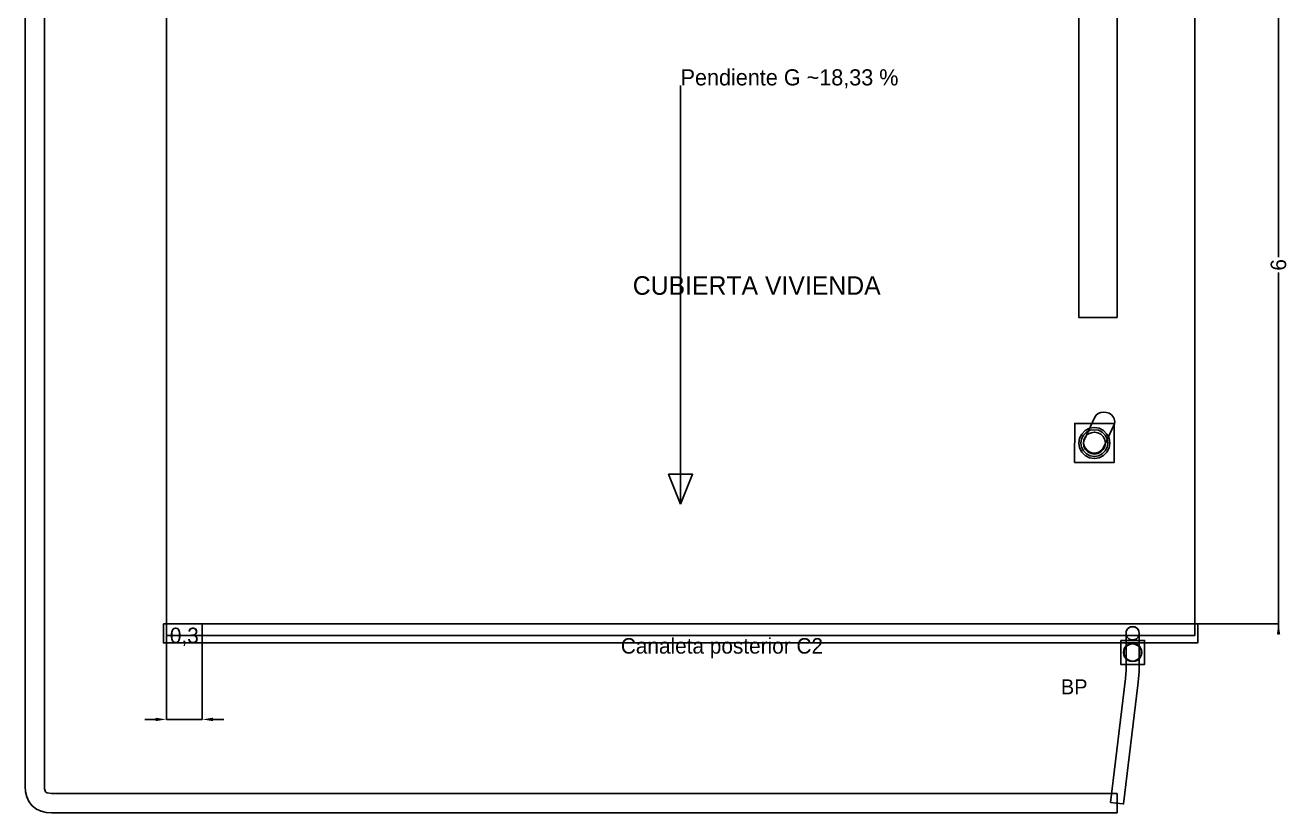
# Model space of a CAD drawing. Header units: metres. Extents: x 212.5 to 242.2, y -13.6 to 7.2.
# Drawn here: x 212.52 to 223.09, y -13.58 to -7 of the extents above; entities that cross this region are included whole.
import ezdxf

# ---------------------------------------------------------------- set-up
doc = ezdxf.new("R2010")
doc.units = ezdxf.units.M
for name, color, linetype in [('COTAS', 4, 'Continuous'), ('TEXTOS', 7, 'Continuous'), ('VISTA', 8, 'Continuous')]:
    doc.layers.add(name, color=color, linetype=linetype)
doc.dimstyles.get("Standard").update_dxf_attribs({"dimtxt": 2.5, "dimasz": 2.5, "dimexe": 1.25, "dimexo": 0.625, "dimtad": 1, "dimcen": 2.5, "dimazin": 3, "dimtfac": 1, "dimtmove": 0, "dimatfit": 3})

# ---------------------------------------------------------------- blocks, each defined once
blk = doc.blocks.new('_CLOSEDFILLED')
at = {"color": 0, "linetype": 'BYBLOCK'}
blk.add_solid([(-1, 0.16), (0, 0), (-1, -0.16)], dxfattribs=at)
blk = doc.blocks.new('*D3')
for p, q in [((223, -5.91), (223, -8.935)), ((222, -6), (223, -6)), ((223, -9.065), (223, -12.09)), ((222, -12), (223, -12))]:
    blk.add_line(p, q)
at = {"layer": 'Defpoints'}
for p in [(222, -6), (223, -6), (222, -12)]:
    blk.add_point(p, dxfattribs=at)
at = {"layer": 'COTAS', "xscale": 0.09, "yscale": 0.09}
for p, rotation in [((223, -6), 270), ((223, -12), 90)]:
    blk.add_blockref('_CLOSEDFILLED', p, dxfattribs=dict(at, rotation=rotation))
at = {"layer": 'COTAS', "insert": (223, -9), "char_height": 0.13, "attachment_point": 5, "rotation": 90}
blk.add_mtext('6', dxfattribs=at)
blk = doc.blocks.new('*D4')
for p, q in [((213.7, -12), (213.7, -12.8)), ((214, -12), (214, -12.8)), ((213.61, -12.8), (213.52, -12.8)), ((213.7, -12.8), (214, -12.8)), ((214.09, -12.8), (214.18, -12.8))]:
    blk.add_line(p, q)
at = {"layer": 'Defpoints'}
for p in [(213.7, -12), (214, -12), (213.7, -12.8)]:
    blk.add_point(p, dxfattribs=at)
at = {"layer": 'COTAS', "xscale": 0.09, "yscale": 0.09}
blk.add_blockref('_CLOSEDFILLED', (213.7, -12.8), dxfattribs=at)
at = {"layer": 'COTAS', "xscale": 0.09, "yscale": 0.09, "rotation": 180}
blk.add_blockref('_CLOSEDFILLED', (214, -12.8), dxfattribs=at)
at = {"layer": 'COTAS', "insert": (213.85, -12.11), "char_height": 0.13, "attachment_point": 5}
blk.add_mtext('0,3', dxfattribs=at)

msp = doc.modelspace()

# ---------------------------------------------------------------- linework, layer by layer
at = {"layer": 'VISTA'}
msp.add_line((218, -7.5), (218, -11), dxfattribs=at)
for points in [[(212.52, -0.1), (212.52, -13.36), (212.52, -13.36), (212.523, -13.404), (212.533, -13.447), (212.551, -13.486), (212.578, -13.522), (212.614, -13.549), (212.653, -13.567), (212.696, -13.577), (212.74, -13.58), (221.65, -13.58), (221.65, -13.42), (212.74, -13.42), (212.704, -13.415), (212.696, -13.412), (212.688, -13.404), (212.681, -13.381), (212.68, -13.36), (212.68, -0.758)], [(221.33, -5.937), (221.33, -9.44), (221.65, -9.44), (221.65, -5.943)]]:
    msp.add_lwpolyline(points, dxfattribs=at)
for points in [[(222.3, -12.098), (222.3, -5.921), (213.7, -5.921), (213.7, -12.098), (222.3, -12.098)], [(221.383, -10.531), (221.4, -10.55), (221.417, -10.564), (221.438, -10.572), (221.46, -10.575), (221.482, -10.572), (221.502, -10.564), (221.525, -10.544), (221.534, -10.532), (221.628, -10.329), (221.63, -10.309), (221.626, -10.288), (221.617, -10.27), (221.602, -10.254), (221.583, -10.241), (221.561, -10.234), (221.538, -10.232), (221.514, -10.235), (221.493, -10.243), (221.475, -10.256), (221.465, -10.272), (221.372, -10.471), (221.37, -10.492), (221.374, -10.512), (221.383, -10.531)], [(221.295, -10.653), (221.625, -10.653), (221.625, -10.327), (221.296, -10.326), (221.295, -10.653)], [(221.617, -10.35), (221.617, -10.35), (221.617, -10.35), (221.617, -10.35)], [(221.62, -10.301), (221.62, -10.301), (221.62, -10.301), (221.62, -10.301)], [(221.5, -10.614), (221.536, -10.595), (221.565, -10.566), (221.584, -10.53), (221.59, -10.49), (221.584, -10.45), (221.565, -10.414), (221.536, -10.385), (221.5, -10.366), (221.46, -10.36), (221.42, -10.366), (221.384, -10.385), (221.355, -10.414), (221.336, -10.45), (221.33, -10.49), (221.336, -10.53), (221.355, -10.566), (221.384, -10.595), (221.42, -10.614), (221.46, -10.62), (221.5, -10.614)], [(221.394, -10.581), (221.369, -10.556), (221.353, -10.525), (221.348, -10.49), (221.353, -10.455), (221.369, -10.424), (221.394, -10.399), (221.425, -10.383), (221.46, -10.378), (221.495, -10.383), (221.526, -10.399), (221.551, -10.424), (221.567, -10.455), (221.572, -10.49), (221.567, -10.525), (221.551, -10.556), (221.526, -10.581), (221.495, -10.597), (221.46, -10.602), (221.425, -10.597), (221.394, -10.581)], [(221.373, -10.462), (221.386, -10.436), (221.406, -10.416), (221.432, -10.403), (221.46, -10.398), (221.488, -10.403), (221.514, -10.416), (221.534, -10.436), (221.547, -10.462), (221.552, -10.49), (221.547, -10.518), (221.534, -10.544), (221.514, -10.564), (221.488, -10.577), (221.46, -10.582), (221.432, -10.577), (221.406, -10.564), (221.386, -10.544), (221.373, -10.518), (221.368, -10.49), (221.373, -10.462)], [(221.551, -10.487), (221.551, -10.487), (221.551, -10.487), (221.551, -10.487)], [(218, -11), (217.9, -10.75), (218.1, -10.75)], [(213.675, -12), (213.675, -12.16), (222.325, -12.16), (222.325, -12), (213.675, -12)], [(221.725, -12.388), (221.72, -12.457), (221.596, -13.494), (221.641, -13.501), (221.7, -13.507), (221.704, -13.506), (221.824, -12.515), (221.834, -12.404), (221.835, -12.08), (221.833, -12.066), (221.828, -12.053), (221.819, -12.041), (221.808, -12.032), (221.794, -12.027), (221.78, -12.025), (221.766, -12.027), (221.753, -12.032), (221.741, -12.041), (221.732, -12.053), (221.727, -12.066), (221.725, -12.08), (221.725, -12.388)], [(221.747, -12.125), (221.735, -12.113), (221.727, -12.097), (221.725, -12.08), (221.727, -12.063), (221.735, -12.047), (221.747, -12.035), (221.763, -12.027), (221.78, -12.024), (221.797, -12.027), (221.813, -12.035), (221.825, -12.047), (221.833, -12.063), (221.836, -12.08), (221.833, -12.097), (221.825, -12.113), (221.813, -12.125), (221.797, -12.133), (221.78, -12.136), (221.763, -12.133), (221.747, -12.125)], [(221.68, -12.14), (221.88, -12.14), (221.88, -12.34), (221.68, -12.34)], [(221.713, -12.278), (221.726, -12.294), (221.742, -12.307), (221.76, -12.314), (221.78, -12.317), (221.8, -12.314), (221.819, -12.307), (221.834, -12.294), (221.847, -12.278), (221.854, -12.26), (221.857, -12.24), (221.854, -12.22), (221.847, -12.201), (221.834, -12.186), (221.819, -12.173), (221.8, -12.166), (221.78, -12.163), (221.76, -12.166), (221.742, -12.173), (221.726, -12.186), (221.713, -12.201), (221.706, -12.22), (221.703, -12.24), (221.706, -12.26), (221.713, -12.278)], [(221.718, -12.276), (221.71, -12.259), (221.708, -12.24), (221.71, -12.221), (221.718, -12.204), (221.729, -12.189), (221.744, -12.178), (221.761, -12.17), (221.78, -12.168), (221.799, -12.17), (221.816, -12.178), (221.831, -12.189), (221.842, -12.204), (221.85, -12.221), (221.852, -12.24), (221.85, -12.259), (221.842, -12.276), (221.831, -12.291), (221.816, -12.302), (221.799, -12.31), (221.78, -12.312), (221.761, -12.31), (221.744, -12.302), (221.729, -12.291), (221.718, -12.276)], [(212.553, -13.485), (212.553, -13.485), (212.553, -13.485), (212.553, -13.485)]]:
    msp.add_lwpolyline(points, close=True, dxfattribs=at)

# ---------------------------------------------------------------- texts
at = {"layer": 'TEXTOS'}
for s, height, p in [('Pendiente G ~18,33 %', 0.135, (218, -7.5)), ('CUBIERTA VIVIENDA', 0.155, (217.6, -9.25)), ('Canaleta posterior C2', 0.13, (217.5, -12.25)), ('BP', 0.125, (221.18, -12.59))]:
    msp.add_text(s, height=height, dxfattribs=at).set_placement(p)

# ---------------------------------------------------------------- dimensions: what is measured, and where the dimension line sits
at = {"layer": 'COTAS'}
dim = msp.add_linear_dim(base=(223, -6), p1=(222, -6), p2=(222, -12), angle=90, dimstyle='Standard', override={"dimtxt": 0.13, "dimasz": 0.09}, dxfattribs=at)
dim.commit()
dim.dimension.update_dxf_attribs({"geometry": '*D3', "text_midpoint": (223, -9)})
dim = msp.add_linear_dim(base=(213.7, -12.8), p1=(213.7, -12), p2=(214, -12), dimstyle='Standard', override={"dimtxt": 0.13, "dimasz": 0.09}, dxfattribs=at)
dim.commit()
dim.dimension.update_dxf_attribs({"geometry": '*D4', "text_midpoint": (213.85, -12.11)})

doc.saveas('drawing.dxf')
